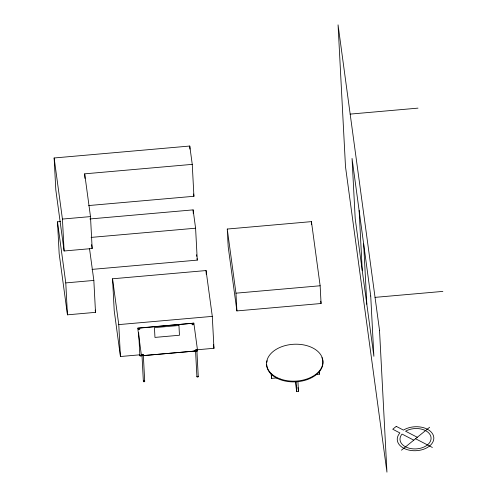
<?xml version="1.0" encoding="UTF-8"?>
<svg xmlns="http://www.w3.org/2000/svg" width="497" height="497" viewBox="0 0 497 497"><rect width="100%" height="100%" fill="white"/><g stroke="black" fill="none" stroke-linecap="round" stroke-linejoin="round"><path stroke-width="0.75" d="M401.452 450.183L429.625 427.265M350.149 114.105L417.989 108.135M192.252 164.364L84.689 173.838L90.491 216.599L92.162 248.519L64.107 250.985L55.813 189.897L54.142 157.978L189.761 146.037L192.252 164.364L193.923 196.284L88.665 205.553M54.142 157.978L62.429 219.065L90.491 216.599M89.485 248.363L93.84 280.432L95.511 312.352L67.449 314.825L59.162 253.737L57.49 221.817L60.572 221.544M89.851 218.966L193.109 209.877L195.594 228.204L197.272 260.124L92.013 269.393M91.106 237.404L195.594 228.204M227.259 229.042L311.439 221.631L320.143 285.769L321.074 303.505L236.895 310.917L228.191 246.773L227.259 229.042L235.963 293.18L236.895 310.917M57.49 221.817L65.778 282.905L93.84 280.432M139.756 354.821L120.436 356.523L114.217 310.706L112.546 278.786L206.075 270.554L212.294 316.372L213.965 348.291L196.961 349.789M235.963 293.18L320.143 285.769M375.024 297.368L442.858 291.397M112.546 278.786L118.764 324.603L212.294 316.372M137.737 328.101L193.855 323.162L197.595 350.826L141.477 355.765L137.75 328.275L193.855 323.162M271.2 374.154L271.517 378.391L276.91 377.913M316.434 374.434L319.515 374.166L319.354 371.091M295.342 381.64L296.678 391.45L298.455 391.294L297.927 381.298M417.3 437.292L405.564 431.203A15.562 10.188 -3 0 1 430.433 435.353A15.562 10.188 -3 0 1 413.765 448.909A15.562 10.188 -3 0 1 402.042 434.067L413.777 440.156M415.535 438.727L432.371 447.462M320.764 301.213L321.074 303.505M319.36 373.005L319.515 374.166M297.939 387.523L298.455 391.294M193.613 193.998L193.923 196.284M213.449 344.471L213.965 348.291M196.545 254.781L196.75 256.309M197.06 258.595L197.272 260.124M91.647 244.698L92.162 248.519M95.2 310.066L95.511 312.352M363.661 243.946L366.817 304.239M359.12 210.492L362.276 270.784M311.439 221.631L311.6 224.712M296.15 381.46L296.678 391.45M271.275 373.775L271.517 378.391M206.075 270.554L206.274 274.356M189.761 146.037L189.922 149.081M193.109 209.877L193.308 213.679M197.595 350.826L141.477 355.765M196.855 350.025A0.671 0.441 -3 0 1 195.855 350.435A0.671 0.441 -3 0 1 195.855 349.677A0.671 0.441 -3 0 1 196.855 350.025L198.253 376.627M195.52 350.062L196.911 376.664M143.31 354.74A0.671 0.441 -3 0 1 142.31 355.15A0.671 0.441 -3 0 1 142.31 354.386A0.671 0.441 -3 0 1 143.31 354.74L144.708 381.342M141.974 354.777L143.366 381.379M138.688 332.878L139.881 355.678M118.764 324.603L120.436 356.523M84.689 173.838L84.925 178.398M62.429 219.065L64.107 250.985M65.778 282.905L67.449 314.825M321.932 357.635A28.192 18.457 -3 0 1 298.579 381.59A28.192 18.457 -3 0 1 266.622 364.214M266.746 362.493A28.192 18.457 -3 0 1 267.131 360.729M144.354 380.963A0.671 0.441 -3 0 1 144.521 381.646A0.671 0.441 -3 0 1 143.465 381.603A0.671 0.441 -3 0 1 143.857 380.938M140.924 355.28A0.671 0.441 -3 0 1 140.986 355.976A0.671 0.441 -3 0 1 139.943 355.864A0.671 0.441 -3 0 1 140.434 355.231M194.575 350.621A0.671 0.441 -3 0 1 194.451 351.304A0.671 0.441 -3 0 1 193.47 351.118M197.899 376.248A0.671 0.441 -3 0 1 198.11 376.9A0.671 0.441 -3 0 1 197.085 376.956A0.671 0.441 -3 0 1 197.222 376.285M396.264 426.37L392.742 429.234L399.911 432.962A18.302 11.984 -3 0 0 413.293 450.698A18.302 11.984 -3 0 0 433.011 434.658A18.302 11.984 -3 0 0 403.434 430.098L396.264 426.37M178.951 325.492L154.443 327.647L154.958 337.407L179.46 335.245L178.951 325.492M379.515 330.288L338.059 24.85L345.496 166.712L386.946 472.15L379.515 330.288M370.725 296.013L352.05 158.425L355.212 218.717L373.887 356.306L370.725 296.013M280.631 379.093A28.192 18.457 -3 0 0 322.926 361.878A28.192 18.457 -3 0 0 280.712 347.099A28.192 18.457 -3 0 0 280.631 379.093M138.818 329.449A0.671 0.441 -3 0 0 139.825 329.039A0.671 0.441 -3 0 0 138.825 328.685A0.671 0.441 -3 0 0 138.818 329.449M192.364 324.734A0.671 0.441 -3 0 0 193.37 324.324A0.671 0.441 -3 0 0 192.364 323.976A0.671 0.441 -3 0 0 192.364 324.734"/></g></svg>
